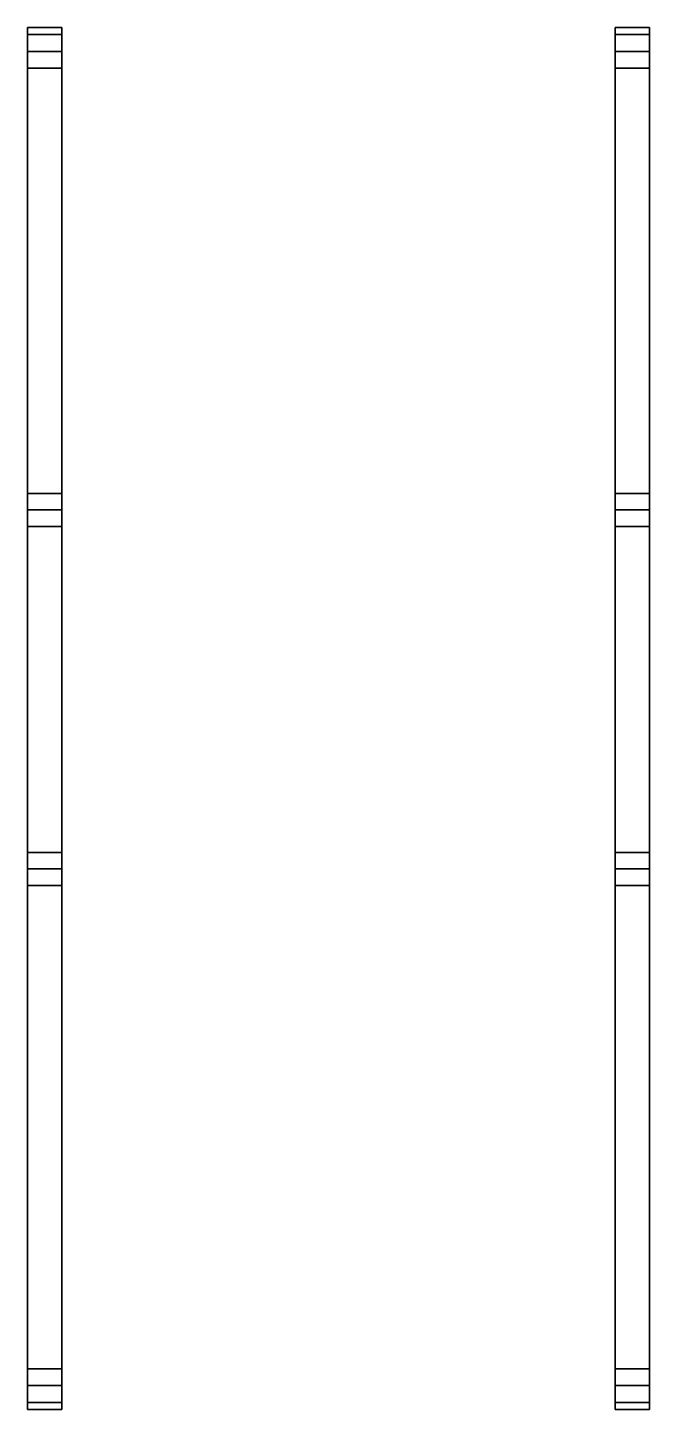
# Model space of a CAD drawing. Extents: x -0.91 to 0.91, y -1.58 to 2.46.
import ezdxf

# ---------------------------------------------------------------- set-up
doc = ezdxf.new("R2010")
doc.units = 0
doc.layers.add('BAR', color=1, linetype='CONTINUOUS')

msp = doc.modelspace()

# ---------------------------------------------------------------- linework, layer by layer
at = {"layer": 'BAR'}
for points in [[(-0.81, 2.46), (-0.81, 2.4395, -0.0495), (-0.91, 2.4395, -0.0495), (-0.91, 2.46)], [(-0.81, 2.4395, 0.0495), (-0.81, 2.46), (-0.91, 2.46), (-0.91, 2.4395, 0.0495)], [(-0.91, 2.46), (-0.91, 2.4395, -0.0495), (-0.91, 2.4395, 0.0495), (-0.91, 2.46)], [(-0.81, 2.4395, -0.0495), (-0.81, 2.39, -0.07), (-0.91, 2.39, -0.07), (-0.91, 2.4395, -0.0495)], [(-0.81, 2.39, 0.07), (-0.81, 2.4395, 0.0495), (-0.91, 2.4395, 0.0495), (-0.91, 2.39, 0.07)], [(-0.91, 2.4395, -0.0495), (-0.91, 2.39, -0.07), (-0.91, 2.39, 0.07), (-0.91, 2.4395, 0.0495)], [(0.81, 2.4395, -0.0495), (0.81, 2.46), (0.91, 2.46), (0.91, 2.4395, -0.0495)], [(0.81, 2.46), (0.81, 2.4395, 0.0495), (0.91, 2.4395, 0.0495), (0.91, 2.46)], [(0.81, 2.4395, 0.0495), (0.81, 2.39, 0.07), (0.91, 2.39, 0.07), (0.91, 2.4395, 0.0495)], [(0.81, 2.39, -0.07), (0.81, 2.4395, -0.0495), (0.91, 2.4395, -0.0495), (0.91, 2.39, -0.07)], [(0.91, 2.46), (0.91, 2.4395, 0.0495), (0.91, 2.4395, -0.0495), (0.91, 2.46)], [(0.91, 2.4395, 0.0495), (0.91, 2.39, 0.07), (0.91, 2.39, -0.07), (0.91, 2.4395, -0.0495)], [(-0.81, 2.39, -0.07), (-0.81, 2.3417, -0.05), (-0.91, 2.3417, -0.05), (-0.91, 2.39, -0.07)], [(-0.81, 2.3417, 0.05), (-0.81, 2.39, 0.07), (-0.91, 2.39, 0.07), (-0.91, 2.3417, 0.05)], [(-0.91, 2.39, -0.07), (-0.91, 2.3417, -0.05), (-0.91, 2.3417, 0.05), (-0.91, 2.39, 0.07)], [(0.81, 2.39, 0.07), (0.81, 2.3417, 0.05), (0.91, 2.3417, 0.05), (0.91, 2.39, 0.07)], [(0.81, 2.3417, -0.05), (0.81, 2.39, -0.07), (0.91, 2.39, -0.07), (0.91, 2.3417, -0.05)], [(0.91, 2.39, 0.07), (0.91, 2.3417, 0.05), (0.91, 2.3417, -0.05), (0.91, 2.39, -0.07)], [(-0.91, 1.0983, 0.05), (-0.91, 2.3417, 0.05), (-0.91, 2.3417, -0.05), (-0.91, 1.0983, -0.05)], [(-0.81, 1.0983, 0.05), (-0.81, 2.3417, 0.05), (-0.91, 2.3417, 0.05), (-0.91, 1.0983, 0.05)], [(-0.91, 1.0983, -0.05), (-0.91, 2.3417, -0.05), (-0.81, 2.3417, -0.05), (-0.81, 1.0983, -0.05)], [(-0.81, 2.3417, -0.05), (-0.81, 2.3417, 0.05), (-0.81, 1.0983, 0.05), (-0.81, 1.0983, -0.05)], [(0.81, 2.3417, 0.05), (0.81, 2.3417, -0.05), (0.81, 1.0983, -0.05), (0.81, 1.0983, 0.05)], [(0.81, 1.0983, -0.05), (0.81, 2.3417, -0.05), (0.91, 2.3417, -0.05), (0.91, 1.0983, -0.05)], [(0.91, 1.0983, 0.05), (0.91, 2.3417, 0.05), (0.81, 2.3417, 0.05), (0.81, 1.0983, 0.05)], [(0.91, 1.0983, -0.05), (0.91, 2.3417, -0.05), (0.91, 2.3417, 0.05), (0.91, 1.0983, 0.05)], [(-0.81, 1.0983, -0.05), (-0.81, 1.05, -0.07), (-0.91, 1.05, -0.07), (-0.91, 1.0983, -0.05)], [(-0.81, 1.05, 0.07), (-0.81, 1.0983, 0.05), (-0.91, 1.0983, 0.05), (-0.91, 1.05, 0.07)], [(-0.91, 1.0983, -0.05), (-0.91, 1.05, -0.07), (-0.91, 1.05, 0.07), (-0.91, 1.0983, 0.05)], [(0.81, 1.0983, 0.05), (0.81, 1.05, 0.07), (0.91, 1.05, 0.07), (0.91, 1.0983, 0.05)], [(0.81, 1.05, -0.07), (0.81, 1.0983, -0.05), (0.91, 1.0983, -0.05), (0.91, 1.05, -0.07)], [(0.91, 1.0983, 0.05), (0.91, 1.05, 0.07), (0.91, 1.05, -0.07), (0.91, 1.0983, -0.05)], [(-0.81, 1.05, -0.07), (-0.81, 1.0017, -0.05), (-0.91, 1.0017, -0.05), (-0.91, 1.05, -0.07)], [(-0.81, 1.0017, 0.05), (-0.81, 1.05, 0.07), (-0.91, 1.05, 0.07), (-0.91, 1.0017, 0.05)], [(-0.91, 1.05, -0.07), (-0.91, 1.0017, -0.05), (-0.91, 1.0017, 0.05), (-0.91, 1.05, 0.07)], [(0.81, 1.05, 0.07), (0.81, 1.0017, 0.05), (0.91, 1.0017, 0.05), (0.91, 1.05, 0.07)], [(0.81, 1.0017, -0.05), (0.81, 1.05, -0.07), (0.91, 1.05, -0.07), (0.91, 1.0017, -0.05)], [(0.91, 1.05, 0.07), (0.91, 1.0017, 0.05), (0.91, 1.0017, -0.05), (0.91, 1.05, -0.07)], [(-0.81, 0.0483, 0.05), (-0.81, 1.0017, 0.05), (-0.91, 1.0017, 0.05), (-0.91, 0.0483, 0.05)], [(-0.91, 0.0483, 0.05), (-0.91, 1.0017, 0.05), (-0.91, 1.0017, -0.05), (-0.91, 0.0483, -0.05)], [(-0.91, 0.0483, -0.05), (-0.91, 1.0017, -0.05), (-0.81, 1.0017, -0.05), (-0.81, 0.0483, -0.05)], [(-0.81, 1.0017, -0.05), (-0.81, 1.0017, 0.05), (-0.81, 0.0483, 0.05), (-0.81, 0.0483, -0.05)], [(0.81, 1.0017, 0.05), (0.81, 1.0017, -0.05), (0.81, 0.0483, -0.05), (0.81, 0.0483, 0.05)], [(0.91, 0.0483, 0.05), (0.91, 1.0017, 0.05), (0.81, 1.0017, 0.05), (0.81, 0.0483, 0.05)], [(0.81, 0.0483, -0.05), (0.81, 1.0017, -0.05), (0.91, 1.0017, -0.05), (0.91, 0.0483, -0.05)], [(0.91, 0.0483, -0.05), (0.91, 1.0017, -0.05), (0.91, 1.0017, 0.05), (0.91, 0.0483, 0.05)], [(-0.81, 0.0483, -0.05), (-0.81, 0, -0.07), (-0.91, 0, -0.07), (-0.91, 0.0483, -0.05)], [(-0.81, 0, 0.07), (-0.81, 0.0483, 0.05), (-0.91, 0.0483, 0.05), (-0.91, 0, 0.07)], [(-0.91, 0.0483, -0.05), (-0.91, 0, -0.07), (-0.91, 0, 0.07), (-0.91, 0.0483, 0.05)], [(0.81, 0.0483, 0.05), (0.81, 0, 0.07), (0.91, 0, 0.07), (0.91, 0.0483, 0.05)], [(0.81, 0, -0.07), (0.81, 0.0483, -0.05), (0.91, 0.0483, -0.05), (0.91, 0, -0.07)], [(0.91, 0.0483, 0.05), (0.91, 0, 0.07), (0.91, 0, -0.07), (0.91, 0.0483, -0.05)], [(-0.81, 0, -0.07), (-0.81, -0.0483, -0.05), (-0.91, -0.0483, -0.05), (-0.91, 0, -0.07)], [(-0.81, -0.0483, 0.05), (-0.81, 0, 0.07), (-0.91, 0, 0.07), (-0.91, -0.0483, 0.05)], [(-0.91, 0, -0.07), (-0.91, -0.0483, -0.05), (-0.91, -0.0483, 0.05), (-0.91, 0, 0.07)], [(0.81, 0, 0.07), (0.81, -0.0483, 0.05), (0.91, -0.0483, 0.05), (0.91, 0, 0.07)], [(0.81, -0.0483, -0.05), (0.81, 0, -0.07), (0.91, 0, -0.07), (0.91, -0.0483, -0.05)], [(0.91, 0, 0.07), (0.91, -0.0483, 0.05), (0.91, -0.0483, -0.05), (0.91, 0, -0.07)], [(-0.81, -1.4617, 0.05), (-0.81, -0.0483, 0.05), (-0.91, -0.0483, 0.05), (-0.91, -1.4617, 0.05)], [(-0.91, -1.4617, 0.05), (-0.91, -0.0483, 0.05), (-0.91, -0.0483, -0.05), (-0.91, -1.4617, -0.05)], [(-0.91, -1.4617, -0.05), (-0.91, -0.0483, -0.05), (-0.81, -0.0483, -0.05), (-0.81, -1.4617, -0.05)], [(-0.81, -0.0483, -0.05), (-0.81, -0.0483, 0.05), (-0.81, -1.4617, 0.05), (-0.81, -1.4617, -0.05)], [(0.81, -0.0483, 0.05), (0.81, -0.0483, -0.05), (0.81, -1.4617, -0.05), (0.81, -1.4617, 0.05)], [(0.91, -1.4617, 0.05), (0.91, -0.0483, 0.05), (0.81, -0.0483, 0.05), (0.81, -1.4617, 0.05)], [(0.81, -1.4617, -0.05), (0.81, -0.0483, -0.05), (0.91, -0.0483, -0.05), (0.91, -1.4617, -0.05)], [(0.91, -1.4617, -0.05), (0.91, -0.0483, -0.05), (0.91, -0.0483, 0.05), (0.91, -1.4617, 0.05)], [(-0.81, -1.4617, -0.05), (-0.81, -1.51, -0.07), (-0.91, -1.51, -0.07), (-0.91, -1.4617, -0.05)], [(-0.81, -1.51, 0.07), (-0.81, -1.4617, 0.05), (-0.91, -1.4617, 0.05), (-0.91, -1.51, 0.07)], [(-0.91, -1.4617, -0.05), (-0.91, -1.51, -0.07), (-0.91, -1.51, 0.07), (-0.91, -1.4617, 0.05)], [(0.81, -1.4617, 0.05), (0.81, -1.51, 0.07), (0.91, -1.51, 0.07), (0.91, -1.4617, 0.05)], [(0.81, -1.51, -0.07), (0.81, -1.4617, -0.05), (0.91, -1.4617, -0.05), (0.91, -1.51, -0.07)], [(0.91, -1.4617, 0.05), (0.91, -1.51, 0.07), (0.91, -1.51, -0.07), (0.91, -1.4617, -0.05)], [(-0.81, -1.51, -0.07), (-0.81, -1.5595, -0.0495), (-0.91, -1.5595, -0.0495), (-0.91, -1.51, -0.07)], [(-0.81, -1.5595, 0.0495), (-0.81, -1.51, 0.07), (-0.91, -1.51, 0.07), (-0.91, -1.5595, 0.0495)], [(-0.91, -1.51, -0.07), (-0.91, -1.5595, -0.0495), (-0.91, -1.5595, 0.0495), (-0.91, -1.51, 0.07)], [(0.81, -1.51, 0.07), (0.81, -1.5595, 0.0495), (0.91, -1.5595, 0.0495), (0.91, -1.51, 0.07)], [(0.81, -1.5595, -0.0495), (0.81, -1.51, -0.07), (0.91, -1.51, -0.07), (0.91, -1.5595, -0.0495)], [(0.91, -1.51, 0.07), (0.91, -1.5595, 0.0495), (0.91, -1.5595, -0.0495), (0.91, -1.51, -0.07)], [(-0.81, -1.5595, -0.0495), (-0.81, -1.58), (-0.91, -1.58), (-0.91, -1.5595, -0.0495)], [(-0.81, -1.58), (-0.81, -1.5595, 0.0495), (-0.91, -1.5595, 0.0495), (-0.91, -1.58)], [(-0.91, -1.5595, -0.0495), (-0.91, -1.58), (-0.91, -1.58), (-0.91, -1.5595, 0.0495)], [(0.81, -1.58), (0.81, -1.5595, -0.0495), (0.91, -1.5595, -0.0495), (0.91, -1.58)], [(0.81, -1.5595, 0.0495), (0.81, -1.58), (0.91, -1.58), (0.91, -1.5595, 0.0495)], [(0.91, -1.5595, 0.0495), (0.91, -1.58), (0.91, -1.58), (0.91, -1.5595, -0.0495)]]:
    msp.add_3dface(points, dxfattribs=at)

doc.saveas('drawing.dxf')
